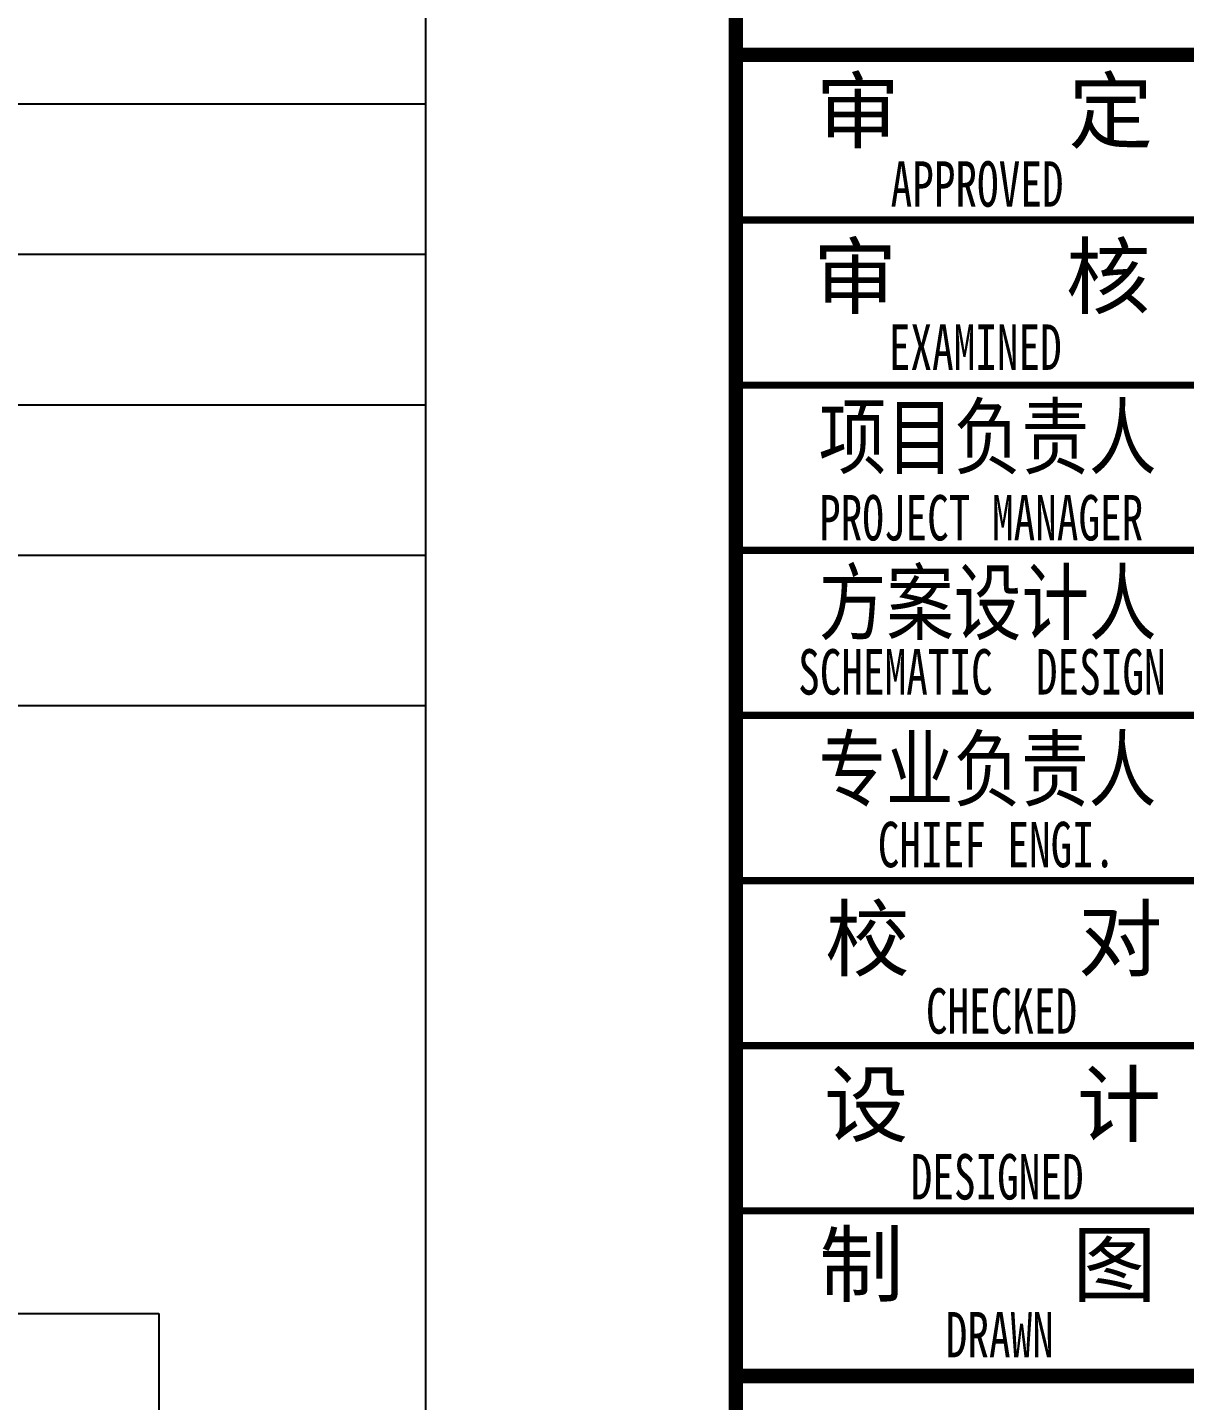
# Model space of a CAD drawing. Extents: x 3774419 to 4775970, y -926964 to 2266.
# Drawn here: x 4546936 to 4552545, y -622172 to -615521 of the extents above; entities that cross this region are included whole.
import ezdxf
from ezdxf.enums import TextEntityAlignment as Align

# ---------------------------------------------------------------- set-up
doc = ezdxf.new("R2010")
doc.units = 0
doc.header["$LTSCALE"] = 1000
doc.header["$MEASUREMENT"] = 0
for name, color, linetype in [('!!电气', 1, 'CONTINUOUS'), ('TEL_TEXT', 7, 'CONTINUOUS'), ('图签文字', 4, 'CONTINUOUS')]:
    doc.layers.add(name, color=color, linetype=linetype)
doc.layers.add('图框', color=147, linetype='CONTINUOUS', lineweight=20)
doc.styles.add('建筑图签-1', font='simhei.ttf', dxfattribs={"width": 0.7})

# ---------------------------------------------------------------- blocks, each defined once
blk = doc.blocks.new('A$C4EE2349B')
at = {"layer": '图框'}
for points, const_width in [([(-7000, -40000), (-7000, 0)], 70), ([(0, -26799.7), (-7000, -26799.7)], 70), ([(-7000, -26799.7), (0, -26799.7)], 70), ([(-7000, -27599.7), (0, -27599.7)], 35), ([(-7000, -28399.7), (0, -28399.7)], 35), ([(-7000, -29199.7), (0, -29199.7)], 35), ([(-7000, -29999.7), (0, -29999.7)], 35), ([(-7000, -30799.7), (0, -30799.7)], 35), ([(-7000, -31599.7), (0, -31599.7)], 35), ([(-7000, -32399.7), (0, -32399.7)], 35), ([(-7000, -33199.7), (0, -33199.7)], 70)]:
    blk.add_lwpolyline(points, dxfattribs=dict(at, const_width=const_width))
at = {"layer": '图签文字', "color": 7, "style": '建筑图签-1'}
for s, p in [('审    定', (-6612.3, -27220.8)), ('审    核', (-6625.4, -28023.1)), ('校    对', (-6566.7, -31231.8)), ('设    计', (-6572.1, -32033.5)), ('制    图', (-6595.1, -32808.3))]:
    blk.add_text(s, height=300, dxfattribs=at).set_placement(p)
at = {"layer": '图签文字', "style": '建筑图签-1', "width": 0.7}
for s, p in [('APPROVED ', (-6249.4, -27535.3)), ('EXAMINED  ', (-6258, -28325.8, -1799)), ('PROJECT MANAGER', (-6596.1, -29152, -1799)), ('SCHEMATIC  DESIGN', (-6697.4, -29898.6, -1799))]:
    blk.add_text(s, height=220, dxfattribs=at).set_placement(p)
at = {"layer": '图签文字', "color": 7, "style": '建筑图签-1', "width": 0.8}
for s, p in [('项目负责人', (-6597.5, -28799.3)), ('方案设计人', (-6597.5, -29601.9)), ('专业负责人', (-6598.8, -30408.4))]:
    blk.add_text(s, height=300, dxfattribs=at).set_placement(p)
at = {"layer": '图签文字', "style": '建筑图签-1', "width": 0.7}
for s, p in [('CHIEF ENGI.', (-5735.5, -30625.2)), ('CHECKED  ', (-5607, -31431.2)), ('DESIGNED ', (-5680.4, -32234.5)), (' DRAWN   ', (-5615.4, -32999.5))]:
    blk.add_text(s, height=220, dxfattribs=at).set_placement(p, align=Align.MIDDLE)

msp = doc.modelspace()

# ---------------------------------------------------------------- linework, layer by layer
at = {"layer": 'TEL_TEXT'}
for p, q in [((4527926.3, -621749.9), (4547573.8, -621749.9)), ((4547573.8, -621749.9), (4547573.8, -624665.9))]:
    msp.add_line(p, q, dxfattribs=at)
for points in [[(4526882.3, -591833), (4526882.3, -627093.4), (4548866.7, -627093.4), (4548866.7, -591833)], [(4526882.3, -615890), (4548866.7, -615890)], [(4526882.3, -616619), (4548866.7, -616619)], [(4526882.3, -617348), (4548866.7, -617348)], [(4526882.3, -618077), (4548866.7, -618077)], [(4526882.3, -618806), (4548866.7, -618806)]]:
    msp.add_lwpolyline(points, dxfattribs=at)

# ---------------------------------------------------------------- block references
at = {"layer": '!!电气', "color": 2}
msp.add_blockref('A$C4EE2349B', (4557369.4, -588853.6), dxfattribs=at)

doc.saveas('drawing.dxf')
